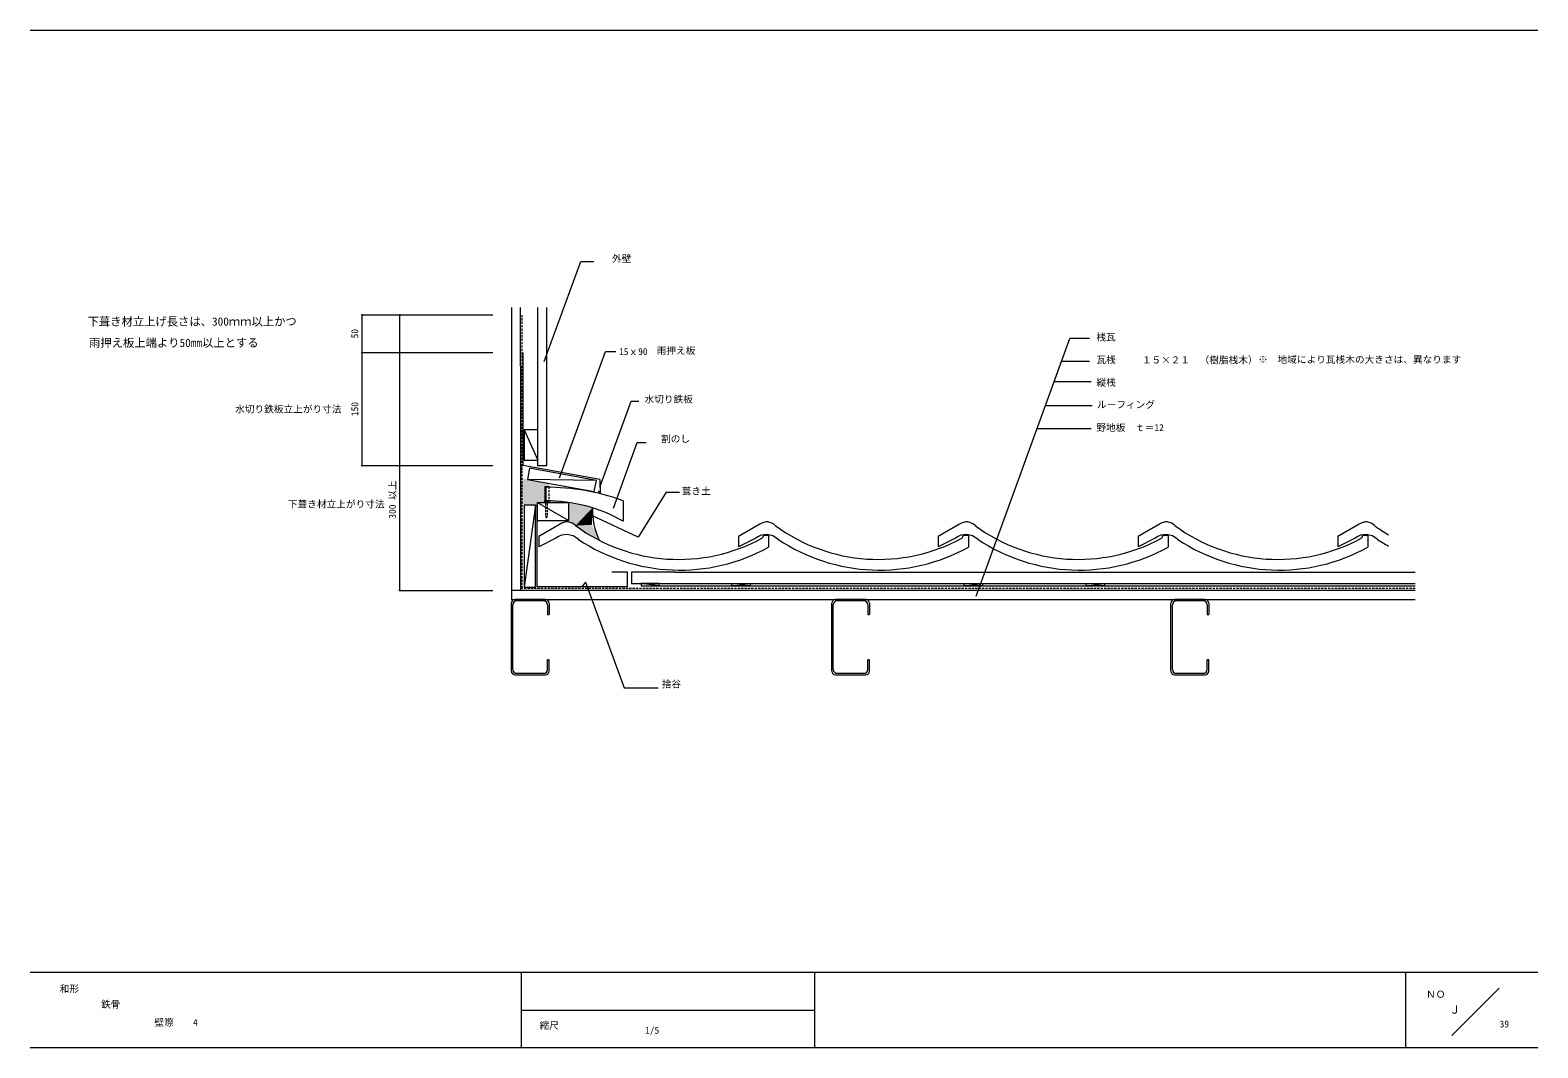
# Model space of a CAD drawing. Units: millimetres, scale not verified, with parts at other scales. Extents: x -203 to 197, y -138 to 132.
import ezdxf
from ezdxf.enums import TextEntityAlignment as Align

# ---------------------------------------------------------------- set-up
doc = ezdxf.new("R2010")
doc.units = ezdxf.units.MM
doc.header["$LTSCALE"] = 0.5
doc.header["$PDMODE"] = 32
doc.header["$PDSIZE"] = 0.25
doc.linetypes.add('DASHED1', pattern=[1.8, 1.2, -0.6])
for name, color, linetype, lineweight in [('0-0', 5, 'Continuous', 18), ('1-0', 3, 'Continuous', 18), ('1-1', 3, 'Continuous', 18), ('1-2', 8, 'Continuous', 18), ('1-3', 7, 'Continuous', 18)]:
    doc.layers.add(name, color=color, linetype=linetype, lineweight=lineweight)
doc.layers.add('1-4_ADD_LINE', color=8, linetype='Continuous')
doc.styles.add('ＭＳ ゴシック', font='')
doc.styles.get('ＭＳ ゴシック').set_extended_font_data('MS Gothic')

msp = doc.modelspace()

# ---------------------------------------------------------------- linework, layer by layer
at = {"layer": '0-0'}
for p, q in [((-203.2432, 131.6351), (196.7568, 131.6351)), ((196.7568, -118.3649), (-203.2433, -118.3649)), ((-72.973, -118.3649), (-72.973, -138.3649)), ((4.8649, -118.3649), (4.8649, -138.3649)), ((161.7568, -138.3649), (161.7568, -118.3649)), ((186.4865, -122.5541), (173.9189, -135.1216)), ((-72.973, -128.3649), (4.8649, -128.3649)), ((196.7568, -138.3649), (-203.2432, -138.3649))]:
    msp.add_line(p, q, dxfattribs=at)
at = {"layer": '1-0'}
for p, q in [((-45.936, 6.7808), (-45.936, 1.3808)), ((-62.6408, 0.552), (-68.3125, -2.6729)), ((-9.6409, 0.5521), (-15.3125, -2.6729)), ((96.3592, 0.552), (90.6875, -2.6729)), ((-68.3125, -2.6729), (-68.3125, -5.4729)), ((-63.74, -3.1042), (-68.3125, -5.4729)), ((-15.3125, -2.6729), (-15.3125, -5.4729)), ((-10.74, -3.1042), (-15.3125, -5.4729)), ((-8.7019, -2.3301), (-7.3125, -2.3301)), ((-7.3125, -2.3301), (-7.3125, -5.5114)), ((-7.3125, -2.3301), (-7.3125, -5.5114)), ((42.26, -3.1042), (37.6875, -5.4729)), ((44.2981, -2.3301), (45.6876, -2.3301)), ((45.6876, -2.3301), (45.6876, -5.5114)), ((45.6876, -2.3301), (45.6876, -5.5114)), ((45.6876, -2.3301), (45.6876, -5.5114)), ((90.6875, -2.6729), (90.6875, -5.4729)), ((95.26, -3.1042), (90.6875, -5.4729)), ((97.2981, -2.3301), (98.6876, -2.3301)), ((98.6876, -2.3301), (98.6876, -5.5114)), ((98.6876, -2.3301), (98.6876, -5.5114)), ((148.26, -3.1042), (143.6875, -5.4729)), ((150.2981, -2.3301), (151.6876, -2.3301)), ((151.6876, -2.3301), (151.6876, -5.5114)), ((151.6876, -2.3301), (151.6876, -5.5114)), ((45.6876, -6.1147), (45.6876, -6.1534))]:
    msp.add_line(p, q, dxfattribs=at)
for points in [[(43.3592, 0.552), (37.6875, -2.6729), (37.6875, -5.4729)], [(149.3592, 0.552), (143.6875, -2.6729), (143.6875, -5.4729)], [(44.2981, -2.3301), (45.6876, -2.3301), (45.6876, -5.5114)]]:
    msp.add_lwpolyline(points, dxfattribs=at)
for centre, radius, start, end in [((-66.4361, -49.7872), 60.168, 70.07971, 90), ((-66.4361, -34.8312), 41.612, 60.48535, 90), ((-60.801, -1.8964), 3.0627, 42.69055, 126.92075), ((-31.1798, 37.492), 46.2741, 233.73811, 298.51938), ((-7.801, -1.8964), 3.0627, 42.69055, 126.92075), ((21.8202, 37.492), 46.2741, 233.73811, 298.51938), ((45.1991, -1.8964), 3.0627, 42.69055, 126.92075), ((74.8203, 37.492), 46.2741, 233.73811, 298.51938), ((98.1991, -1.8964), 3.0627, 42.69055, 126.92075), ((127.8203, 37.492), 46.2741, 233.73811, 298.51938), ((151.1991, -1.8964), 3.0627, 42.69055, 126.92075), ((180.8203, 37.492), 46.2741, 233.73811, 239.19131), ((-60.9877, -6.8228), 4.6263, 47.12305, 126.50717), ((-30.8729, 36.9313), 48.5435, 236.25316, 299.03502), ((-7.9877, -6.8228), 4.6263, 47.12305, 126.50717), ((-9.7418, -2.3595), 1.0402, 309.08185, 1.61447), ((22.1271, 36.9313), 48.5435, 236.25316, 299.03502), ((45.0123, -6.8228), 4.6263, 47.12305, 126.50717), ((43.2582, -2.3595), 1.0402, 309.08185, 1.61447), ((43.2582, -2.3595), 1.0402, 309.08185, 1.61447), ((75.1272, 36.9313), 48.5435, 236.25316, 299.03502), ((98.0123, -6.8228), 4.6263, 47.12305, 126.50717), ((96.2582, -2.3595), 1.0402, 309.08185, 1.61447), ((128.1272, 36.9313), 48.5435, 236.25316, 299.03502), ((151.0124, -6.8228), 4.6263, 47.12305, 126.50717), ((149.2582, -2.3595), 1.0402, 309.08185, 1.61447), ((181.1272, 36.9313), 48.5435, 236.25316, 240.35988)]:
    msp.add_arc(centre, radius, start, end, dxfattribs=at)
at = {"layer": '1-1', "color": 7}
for p, q in [((-75.5749, 58.0948), (-75.5749, -19.4007)), ((-73.1749, 42.5203), (-73.1749, 58.0948)), ((-68.5749, 16.0093), (-68.5749, 58.0948)), ((-66.1749, 16.0093), (-66.1749, 58.0948)), ((-73.1749, 42.5203), (-73.1749, -17.0007)), ((-72.1749, 25.5711), (-68.5749, 17.5711)), ((-66.1749, 16.0093), (-68.5749, 16.0093)), ((-53.0302, 12.167), (-71.2762, 12.4591)), ((-66.6825, 10.521), (-66.6825, 6.7127)), ((-66.6825, 10.521), (-65.6107, 10.521)), ((-69.2138, 5.5784), (-72.2139, -16.1516)), ((-68.7173, 6.2974), (-68.7173, 1.5795)), ((-66.907, 6.6673), (-66.907, 6.3673)), ((-65.6107, 6.3617), (-66.7179, 6.3617)), ((-66.507, 6.3673), (-66.507, 6.1475)), ((-66.107, 6.3673), (-66.107, 6.1475)), ((-41.8952, -2.8876), (-54.0052, 2.7827)), ((-43.7377, -12.1735), (-43.7377, -15.1735)), ((-32.2039, -12.1735), (-43.7377, -12.1735)), ((-43.7377, -15.1735), (164.1854, -15.1735)), ((-36.3808, -15.7736), (-41.1807, -15.1736)), ((-41.1807, -15.7736), (164.1854, -15.7736)), ((-32.2039, -12.1735), (164.1854, -12.1735)), ((-17.0622, -15.7736), (-12.2623, -15.1736)), ((44.5778, -15.7736), (49.3778, -15.1736)), ((76.9589, -15.7736), (81.7589, -15.1736)), ((-73.1749, -17.0007), (-75.5749, -17.0007)), ((-75.5749, -19.4007), (164.1854, -19.4007)), ((164.1854, -17.0007), (-73.1749, -17.0007)), ((-72.2139, -16.1516), (-69.2138, -16.1516))]:
    msp.add_line(p, q, dxfattribs=at)
at = {"layer": '1-1', "linetype": 'DASHED1'}
for p, q in [((-72.7104, -16.5014), (-72.7104, 56.0382)), ((164.1854, -16.5014), (-73.1749, -16.5014))]:
    msp.add_line(p, q, dxfattribs=at)
at = {"layer": '1-1'}
for p, q in [((-72.4579, 16.114), (-72.4579, 28.1189)), ((-52.1464, 12.3936), (-72.4579, 16.114)), ((-52.1464, 12.3936), (-52.0368, 8.7778)), ((-68.7077, -16.0263), (-68.7077, 5.7036)), ((-66.575, -19.4007), (-74.5749, -19.4007)), ((-66.975, -19.8007), (-74.1749, -19.8007)), ((-44.7928, -16.0263), (-68.7077, -16.0263)), ((18.425, -19.4007), (10.4251, -19.4007)), ((18.025, -19.8007), (10.8251, -19.8007)), ((108.425, -19.4007), (100.4251, -19.4007)), ((108.025, -19.8007), (100.8251, -19.8007)), ((-75.5749, -38.4007), (-75.5749, -20.4007)), ((-75.1749, -38.0007), (-75.1749, -20.8007)), ((-65.975, -20.8007), (-65.975, -23.4007)), ((-65.975, -23.4007), (-65.575, -23.4007)), ((-65.575, -20.4007), (-65.575, -23.4007)), ((9.4251, -38.4007), (9.4251, -20.4007)), ((9.8251, -38.0007), (9.8251, -20.8007)), ((19.025, -20.8007), (19.025, -23.4007)), ((19.025, -23.4007), (19.425, -23.4007)), ((19.425, -20.4007), (19.425, -23.4007)), ((99.4251, -38.4007), (99.4251, -20.4007)), ((99.8251, -38.0007), (99.8251, -20.8007)), ((109.025, -20.8007), (109.025, -23.4007)), ((109.025, -23.4007), (109.425, -23.4007)), ((109.425, -20.4007), (109.425, -23.4007)), ((-65.575, -35.4007), (-65.975, -35.4007)), ((-65.975, -38.0007), (-65.975, -35.4007)), ((-65.575, -38.4007), (-65.575, -35.4007)), ((19.425, -35.4007), (19.025, -35.4007)), ((19.025, -38.0007), (19.025, -35.4007)), ((19.425, -38.4007), (19.425, -35.4007)), ((109.425, -35.4007), (109.025, -35.4007)), ((109.025, -38.0007), (109.025, -35.4007)), ((109.425, -38.4007), (109.425, -35.4007)), ((-74.5749, -39.4007), (-66.575, -39.4007)), ((-74.1749, -39.0007), (-66.975, -39.0007)), ((10.4251, -39.4007), (18.425, -39.4007)), ((10.8251, -39.0007), (18.025, -39.0007)), ((100.4251, -39.4007), (108.425, -39.4007)), ((100.8251, -39.0007), (108.025, -39.0007))]:
    msp.add_line(p, q, dxfattribs=at)
at = {"layer": '1-1', "color": 7, "linetype": 'DASHED1'}
for p, q in [((-65.6107, 10.521), (-65.6107, 6.7127)), ((-66.507, 6.1475), (-66.507, 2.6488)), ((-66.507, 2.6488), (-66.307, 2.2731))]:
    msp.add_line(p, q, dxfattribs=at)
at = {"layer": '1-1', "color": 7}
for points in [[(-68.5749, 17.5711), (-68.5749, 25.5711), (-72.1749, 25.5711), (-72.1749, 17.5711)], [(-53.5707, 9.2161), (-53.0302, 12.167), (-70.7357, 15.41), (-71.2762, 12.4591)], [(-36.3808, -15.7736), (-36.3808, -15.1736), (-41.1807, -15.1736), (-41.1807, -15.7736)], [(-17.0622, -15.7736), (-17.0622, -15.1736), (-12.2623, -15.1736), (-12.2623, -15.7736)], [(44.5778, -15.7736), (44.5778, -15.1736), (49.3778, -15.1736), (49.3778, -15.7736)], [(76.9589, -15.7736), (76.9589, -15.1736), (81.7589, -15.1736), (81.7589, -15.7736)]]:
    msp.add_lwpolyline(points, close=True, dxfattribs=at)
for points in [[(-69.2138, -16.1516), (-69.2138, 5.5784), (-72.2139, 5.5784), (-72.2139, -16.1516)], [(-68.7173, 6.2974), (-60.4451, 6.2974), (-60.4451, 1.5795)], [(-68.7173, 1.5795), (-60.4451, 1.5795), (-68.7173, 6.2974)], [(-66.907, 6.3673), (-65.707, 6.3673), (-65.707, 6.6673), (-66.907, 6.6673)], [(-66.6825, 6.7127), (-65.6206, 6.7127), (-65.6107, 6.7127), (-65.6107, 6.3617)]]:
    msp.add_lwpolyline(points, dxfattribs=at)
at = {"layer": '1-1', "color": 7, "linetype": 'DASHED1'}
msp.add_lwpolyline([(-66.107, 6.1475), (-66.107, 2.6488), (-66.307, 2.2731)], dxfattribs=at)
at = {"layer": '1-1'}
msp.add_lwpolyline([(-44.7928, -16.0263), (-44.7928, -12.1735), (-48.9016, -12.1735)], dxfattribs=at)
for centre, start, end in [((-74.5749, -20.4007), 90, 180), ((-74.1749, -20.8007), 90, 180), ((-66.975, -20.8007), 0, 90), ((-66.575, -20.4007), 0, 90), ((10.4251, -20.4007), 90, 180), ((10.8251, -20.8007), 90, 180), ((18.025, -20.8007), 0, 90), ((18.425, -20.4007), 0, 90), ((100.4251, -20.4007), 90, 180), ((100.8251, -20.8007), 90, 180), ((108.025, -20.8007), 0, 90), ((108.425, -20.4007), 0, 90), ((-74.5749, -38.4007), 180, 270), ((-74.1749, -38.0007), 180, 270), ((-66.975, -38.0007), 270, 0), ((-66.575, -38.4007), 270, 0), ((10.4251, -38.4007), 180, 270), ((10.8251, -38.0007), 180, 270), ((18.025, -38.0007), 270, 0), ((18.425, -38.4007), 270, 0), ((100.4251, -38.4007), 180, 270), ((100.8251, -38.0007), 180, 270), ((108.025, -38.0007), 270, 0), ((108.425, -38.4007), 270, 0)]:
    msp.add_arc(centre, 1, start, end, dxfattribs=at)
at = {"layer": '1-2', "color": 3}
for p, q in [((-72.4579, 28.1189), (-72.4579, 46.0382)), ((-66.4361, 10.3808), (-66.4361, 6.7808)), ((-52.0368, 8.7778), (-52.4509, 9.4263))]:
    msp.add_line(p, q, dxfattribs=at)
msp.add_arc((-34.7252, 4.3762), 19.3458, 178.45135, 204.58419, dxfattribs=at)
at = {"layer": '1-2', "color": 1}
msp.add_arc((-34.7252, 4.3762), 19.3458, 178.45135, 204.58419, dxfattribs=at)
at = {"layer": '1-2'}
for points in [[(-72.7104, 12.7944), (-68.7077, 5.7036), (-68.7173, 6.2974)], [(-72.7104, 12.7944), (-68.7173, 6.2974), (-66.907, 6.2974)], [(-72.7104, 12.7944), (-66.907, 6.2974), (-66.907, 6.6673)], [(-72.7104, 12.7944), (-66.907, 6.6673), (-66.4361, 6.6673)], [(-72.7104, 12.7944), (-66.4361, 6.6673), (-66.4361, 6.7808)]]:
    msp.add_solid(points, dxfattribs=at)
at = {"layer": '1-3'}
for p, q in [((-66.8369, 43.7414), (-57.1756, 70.2858)), ((-57.1756, 70.2858), (-53.6554, 70.2858)), ((-115.1591, 56.114), (-80.47, 56.114)), ((-115.1591, 46.114), (-115.1591, 56.114)), ((-105.1352, 56.114), (-80.47, 56.114)), ((-105.1352, -17.0007), (-105.1352, 56.114)), ((47.7071, -18.5517), (72.5935, 49.8231)), ((77.8012, 49.8231), (72.5935, 49.8231)), ((-115.1591, 46.114), (-80.47, 46.114)), ((-115.1591, 16.114), (-115.1591, 46.114)), ((-62.8192, 12.8798), (-50.6244, 46.3846)), ((-50.6244, 46.3846), (-47.8273, 46.3846)), ((77.8012, 43.7185), (70.3716, 43.7185)), ((78.2708, 38.3183), (68.4061, 38.3183)), ((-52.0646, 10.3645), (-43.7672, 33.1616)), ((-43.7672, 33.1616), (-41.7834, 33.1616)), ((78.5056, 31.979), (66.0988, 31.979)), ((78.2708, 25.8744), (63.8769, 25.8744)), ((-48.4899, 4.8505), (-42.1631, 22.2334)), ((-42.1631, 22.2334), (-39.8408, 22.2334)), ((-115.1591, 16.114), (-80.47, 16.114)), ((-34.5214, 9.1018), (-41.8952, -2.8876)), ((-34.5214, 9.1018), (-30.9908, 9.1018)), ((-55.9375, -14.7914), (-56.8788, -16.0819)), ((-105.1352, -17.0007), (-80.47, -17.0007))]:
    msp.add_line(p, q, dxfattribs=at)
msp.add_lwpolyline([(-55.9375, -14.7914), (-45.6449, -42.8483), (-36.5914, -42.8483)], dxfattribs=at)
for p in [(-115.1591, 56.114), (-105.1352, 56.114), (-115.1591, 46.114), (-115.1591, 16.114), (-105.1352, -17.0007)]:
    msp.add_point(p, dxfattribs=at)
at = {"layer": '1-4_ADD_LINE'}
for points in [[(-72.7104, 12.7944), (-72.7104, 5.5784), (-68.7211, 5.5793)], [(-72.7104, 12.7944), (-68.7211, 5.5793), (-68.7077, 5.7036)], [(-72.7104, 12.7944), (-66.4361, 6.7808), (-66.4361, 10.3808)], [(-72.7104, 12.7944), (-66.4361, 10.3808), (-65.3491, 10.371)], [(-65.3491, 10.371), (-71.2762, 12.4591), (-72.7104, 12.7944)], [(-65.3491, 10.371), (-65.8303, 11.4616), (-71.2762, 12.4591)], [(-65.707, 6.7744), (-65.707, 6.2974), (-60.4451, 6.2974)], [(-65.707, 6.7744), (-60.4451, 6.2974), (-59.9604, 6.2579)], [(-65.707, 6.7744), (-59.9604, 6.2579), (-60.4785, 6.3527)], [(-65.707, 6.7744), (-60.4785, 6.3527), (-61.2069, 6.447)], [(-65.707, 6.7744), (-61.2069, 6.447), (-62.5381, 6.6004)], [(-65.707, 6.7744), (-62.5381, 6.6004), (-63.3982, 6.6684)], [(-65.707, 6.7744), (-63.3982, 6.6684), (-64.2026, 6.7179)], [(-65.707, 6.7744), (-64.2026, 6.7179), (-65.0131, 6.7489)], [(-65.707, 6.7744), (-65.0131, 6.7489), (-65.4463, 6.7674)], [(-60.4451, 6.2974), (-60.4451, 1.1588), (-59.985, 1.0448)], [(-60.4451, 6.2974), (-59.985, 1.0448), (-59.3171, 0.7925)], [(-60.4451, 6.2974), (-59.3171, 0.7925), (-58.9906, 0.6144)], [(-60.4451, 6.2974), (-58.9906, 0.6144), (-58.7383, 0.3769)], [(-60.4451, 6.2974), (-58.7383, 0.3769), (-58.5498, 0.1803)], [(-60.4451, 6.2974), (-58.5498, 0.1803), (-59.9604, 6.2579)], [(-58.5498, 0.1803), (-58.367, 5.9981), (-59.9604, 6.2579)], [(-58.5498, 0.1803), (-56.8429, 5.6691), (-58.367, 5.9981)], [(-58.5498, 0.1803), (-55.6132, 5.3227), (-56.8429, 5.6691)], [(-58.5498, 0.1803), (-54.0639, 4.899), (-55.6132, 5.3227)], [(-58.5498, 0.1803), (-54.1852, 0.4107), (-54.0639, 4.899)], [(-58.5498, 0.1803), (-52.3173, -3.6722), (-54.1852, 0.4107)], [(-58.5498, 0.1803), (-57.5703, -0.5313), (-56.4446, -1.2587)], [(-58.5498, 0.1803), (-56.4446, -1.2587), (-55.3708, -1.9515)], [(-58.5498, 0.1803), (-55.3708, -1.9515), (-53.76, -2.8694)], [(-58.5498, 0.1803), (-53.76, -2.8694), (-52.3173, -3.6722)]]:
    msp.add_solid(points, dxfattribs=at)

# ---------------------------------------------------------------- texts
at = {"layer": '0-0', "color": 7, "style": 'ＭＳ ゴシック'}
for s, height, p in [('和形', 1.833, (-195.4054, -124.1757)), ('ＮＯ', 1.833, (167.1021, -125.6345)), ('Ｊ', 2.199, (173.238, -129.9766)), ('縮尺', 1.833, (-68.1081, -133.9054))]:
    msp.add_text(s, height=height, dxfattribs=at).set_placement(p, align=Align.BOTTOM_LEFT)
at = {"layer": '1-0', "color": 7, "style": 'ＭＳ ゴシック'}
msp.add_text('1/5', height=1.833, dxfattribs=at).set_placement((-40.0932, -135.1819), align=Align.BOTTOM_LEFT)
at = {"layer": '1-1', "color": 7, "style": 'ＭＳ ゴシック'}
for s, p in [('１５×２１\u3000（樹脂桟木）', (91.6945, 42.6541)), ('水切り鉄板立上がり寸法', (-148.8601, 29.629)), ('ルーフィング', (79.7923, 30.8191)), ('葺き土', (-30.3685, 7.8888)), ('下葺き材立上がり寸法', (-134.8543, 4.4186))]:
    msp.add_text(s, height=1.833, dxfattribs=at).set_placement(p, align=Align.BOTTOM_LEFT)
at = {"layer": '1-3', "style": 'ＭＳ ゴシック'}
for s, height, p in [('外壁', 1.833, (-48.8768, 69.5501)), ('下葺き材立上げ長さは、300ｍｍ以上かつ', 2.199, (-187.9954, 52.5699)), ('雨押え板上端より50mm以上とする', 2.199, (-187.6088, 46.9228)), ('桟瓦', 1.833, (79.6388, 48.7164)), ('15ｘ90', 1.833, (-46.9906, 44.878)), ('雨押え板', 1.833, (-37.0175, 45.1521)), ('瓦桟', 1.833, (79.6388, 42.7164)), ('※\u3000地域により瓦桟木の大きさは、異なります', 1.833, (122.5589, 42.7737)), ('縦桟', 1.833, (79.6388, 36.7164)), ('水切り鉄板', 1.833, (-40.2563, 32.2435)), ('割のし', 1.833, (-35.8621, 21.7437)), ('野地板\u3000ｔ＝12', 1.833, (79.6388, 24.7164)), ('捨谷', 1.833, (-35.6708, -43.3301)), ('鉄骨', 1.833, (-184.4438, -128.2884)), ('壁際\u3000\u30004', 1.833, (-170.2781, -133.1048)), ('39', 1.833, (186.607, -133.5055))]:
    msp.add_text(s, height=height, dxfattribs=at).set_placement(p, align=Align.BOTTOM_LEFT)
for s, p in [('50', (-115.6591, 49.864)), ('150', (-115.6591, 29.239)), ('300 以上', (-105.6642, 2.0341))]:
    msp.add_text(s, height=1.833, rotation=90, dxfattribs=at).set_placement(p, align=Align.BOTTOM_LEFT)

doc.saveas('drawing.dxf')
